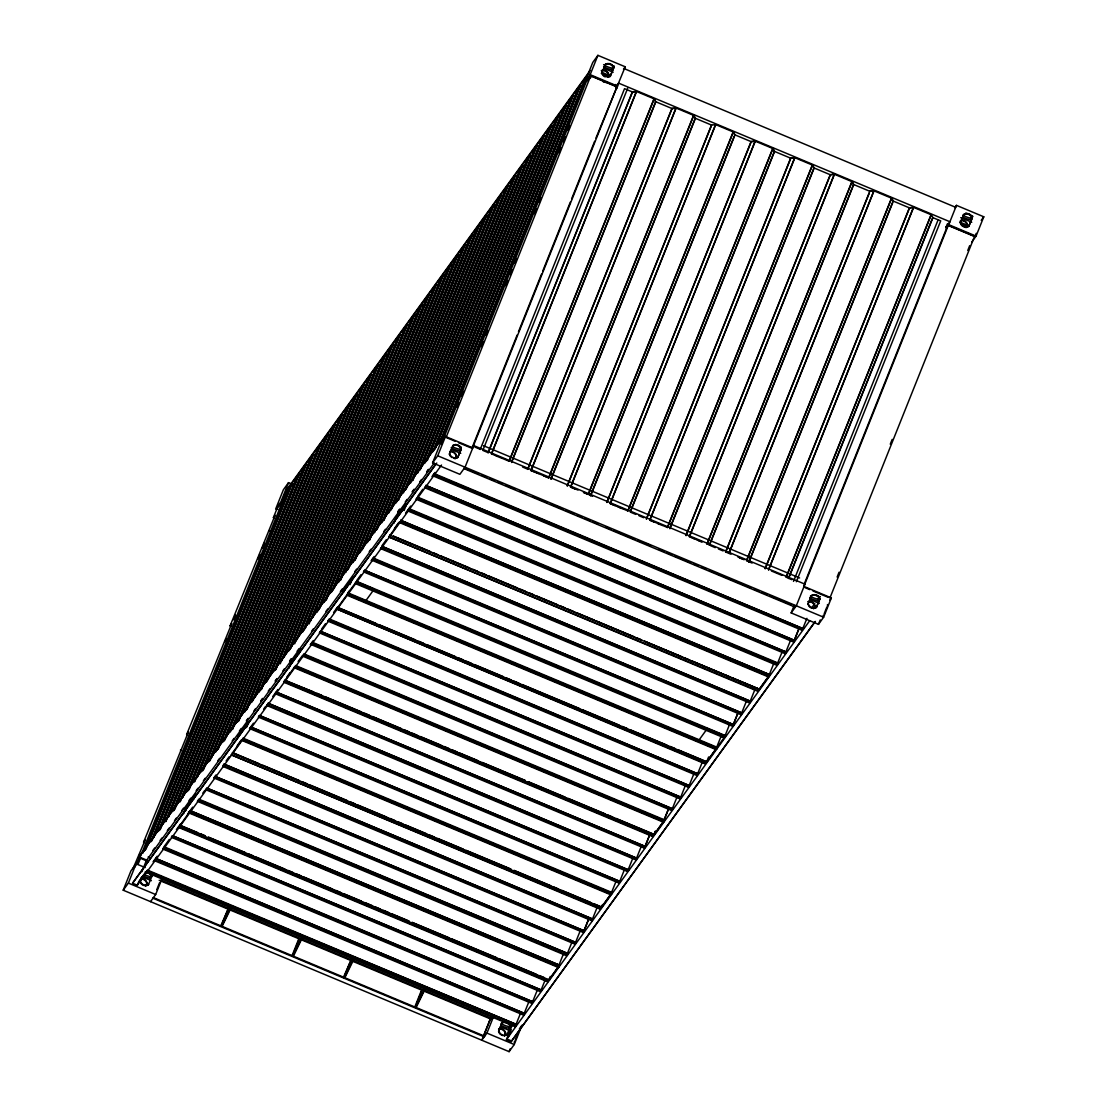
<?xml version="1.0" encoding="UTF-8"?>
<svg xmlns="http://www.w3.org/2000/svg" width="1107" height="1107" viewBox="0 0 1107 1107"><rect width="100%" height="100%" fill="white"/><g stroke="black" fill="none" stroke-linecap="round" stroke-linejoin="round"><path stroke-width="1.5" d="M827.441 605.557L827.483 604.56M519.404 1028.777L521.978 1025.207L514.257 1044.524L509.095 1051.65L123.209 890.208L130.93 870.891L136.092 863.778L145.197 867.584M132.688 869.41L145.252 839.881L143.578 842.192L144.533 842.593M143.578 842.192L188.301 732.239L186.626 734.55L187.581 734.937M186.626 734.55L231.778 623.532L230.104 625.842L231.059 626.244M230.104 625.842L275.076 515.308L273.401 517.619L274.342 518.007M273.401 517.619L276.805 509.082L281.731 502.287L286.893 489.377L590.1 70.585M123.209 890.208L128.37 883.095L136.092 863.778M434.262 462.947L146.276 860.72L138.596 857.51L443.091 436.628M233.619 619.851L235.542 615.049M257.917 559.09L259.841 554.303M262.387 547.91L264.31 543.108M288.526 482.652L280.804 501.969L275.643 509.095L283.364 489.778L288.526 482.652L291.556 483.925M226.119 640.441L226.52 639.459L225.579 639.043M139.8 857.136L135.054 866.809M140.769 855.794L287.156 489.82M137.974 864.484L140.755 857.538M142.858 853.193L144.782 848.377M143.882 851.38L289.633 486.955L291.528 484.34L294.517 484.326M144.851 849.885L289.328 488.685M145.128 850.37L291.528 484.34M441.527 465.023L137.31 885.213L132.563 883.22L436.047 463.736M146.069 848.917L291.833 484.492L294.822 484.479M151.092 841.417L296.842 477.006L298.738 474.391L301.727 474.363M151.41 841.541L297.174 477.117M152.974 838.815L298.738 474.391M153.928 837.349L299.042 474.529L302.031 474.516M141.89 871.693L146.276 860.72M158.301 831.468L304.051 467.043L305.947 464.428L309.24 464.553M159.27 829.973L303.747 468.759M137.31 885.213L138.555 882.099M144.782 866.546L146.636 861.883M159.546 830.458L305.947 464.428M160.501 829.005L306.252 464.58L304.383 467.154M140.644 882.971A5.466 5.272 35.9 0 1 139.994 881.324L141.627 877.256M139.994 881.324L141.931 876.841M165.51 821.505L311.261 457.08L313.156 454.465L316.45 454.603M165.842 821.615L311.593 457.191M168.043 817.284L313.156 454.465M168.347 817.436L313.461 454.617M172.72 811.542L318.484 447.117L320.366 444.502L323.659 444.64M173.688 810.061L318.166 448.847M173.965 810.532L320.366 444.502M174.92 809.079L320.67 444.654L318.802 447.242M145.681 886.098L147.065 882.957A5.466 5.272 35.9 0 0 141.156 878.626M179.929 801.593L325.693 437.168L327.575 434.553L330.868 434.677M180.261 801.703L326.012 437.279L327.88 434.705L182.766 797.51M143.273 875.858A6.255 1.564 21.8 0 0 150.123 878.1L150.746 876.578A6.255 1.564 21.8 0 1 144.74 874.751M182.461 797.372L327.575 434.553M143.301 885.254A5.466 5.272 35.9 0 0 148.352 884.825L151.922 876.26A5.466 5.272 35.9 0 0 149.403 872.731M187.138 791.63L332.903 427.205L334.798 424.59L338.078 424.714M188.107 790.135L332.584 428.921M188.398 790.619L334.798 424.59M189.339 789.166L335.089 424.742L333.235 427.316M172.471 835.702L541.572 990.115L540.437 991.692L171.322 837.279L172.471 835.702L541.572 990.115M194.348 781.667L340.112 417.242L342.008 414.627L345.287 414.765M194.68 781.777L340.444 417.367L342.312 414.779L197.184 777.598M196.88 777.446L342.008 414.627M183.637 813.714L186.197 807.335L195.51 794.452L193.6 799.24M185.63 810.822L187.152 807.017L186.197 807.335M201.557 771.704L347.321 407.293L349.217 404.678L352.496 404.802M202.526 770.223L347.653 407.404L349.521 404.816L203.757 769.24M202.816 770.693L349.217 404.678M156.779 889.641L159.491 882.846M150.524 901.638L155.672 894.511L162.217 878.169M208.766 761.754L354.531 397.33L356.426 394.715L359.706 394.839M209.749 760.26L354.863 397.441L356.731 394.867L211.617 757.686M189.269 812.33L179.708 825.822L548.74 980.221L550.276 976.402M210.026 760.744L356.426 394.715M215.976 751.791L361.74 387.367L363.636 384.752L366.929 384.876M216.958 750.297L362.072 387.478L363.94 384.904L218.176 749.328M217.871 749.176L363.636 384.752M223.199 741.828L368.949 377.404L370.845 374.789L374.138 374.927M224.168 740.348L369.281 377.529L371.149 374.941L226.036 737.76M224.444 740.818L370.845 374.789M206.926 788.115L576.027 942.527L574.879 944.119L205.777 789.692L206.926 788.115L576.027 942.527M230.408 731.879L376.159 367.455L378.054 364.84L381.043 364.812M231.377 730.385L376.491 367.566L378.359 364.992L381.348 364.964M232.29 729.264L378.054 364.84M232.595 729.402L378.359 364.992M215.339 776.491L584.441 930.918L583.292 932.495L214.191 778.083L215.339 776.491L584.441 930.918M237.618 721.916L383.368 357.492L385.264 354.877L388.253 354.849M238.586 720.422L383.7 357.603L385.568 355.029L388.557 355.001M238.863 720.906L385.264 354.877M241.091 716.243L385.568 355.029M224.084 764.121L592.951 919.156L224.084 764.121L223.06 765.546L592.176 919.959L593.2 918.547M244.827 711.953L390.577 347.529L392.473 344.914L395.462 344.9M245.796 710.459L390.909 347.653M246.723 709.338L392.473 344.914M247.027 709.49L392.777 345.066L395.766 345.052M236.856 739.504L238.766 734.716L248.093 721.847L245.533 728.226M252.036 701.99L397.787 337.566L399.682 334.964L402.671 334.937M253.005 700.51L398.119 337.69L399.987 335.103L402.976 335.089M254.568 697.77L399.682 334.964M255.509 696.317L399.987 335.103M259.246 692.041L405.01 327.617L406.892 325.001L409.881 324.974M260.214 690.547L405.328 327.727M261.141 689.426L406.892 325.001M261.446 689.578L407.196 325.154L410.185 325.126M246.889 726.925L248.798 722.138M266.455 682.078L412.219 317.654L414.101 315.038L417.09 315.025M267.424 680.584L412.537 317.764L414.405 315.191L417.394 315.163M268.987 677.858L414.101 315.038M269.942 676.405L414.405 315.191M251.095 727.105L620.197 881.532L619.048 883.109L249.947 728.697L251.095 727.105L620.197 881.532M274.315 670.51L419.428 307.691L421.324 305.075L424.299 305.062M274.633 670.634L419.761 307.815M275.56 669.5L421.324 305.075M275.864 669.652L421.629 305.228L424.604 305.214M259.495 715.496L628.596 869.922L627.461 871.5L258.346 717.087L259.495 715.496L628.596 869.922M280.237 663.771L426.638 297.741L428.534 295.126L431.509 295.099M281.842 660.671L426.97 297.852L428.838 295.278L431.813 295.251M283.406 657.945L428.534 295.126M284.361 656.479L428.838 295.278M288.733 650.598L433.847 287.778L435.743 285.163L438.718 285.136M289.065 650.708L434.179 287.889M268.157 703.263L637.009 858.299L268.157 703.263L266.759 705.463L635.861 859.89L637.009 858.299M289.979 649.588L435.743 285.163M290.92 648.135L436.047 285.315L439.022 285.288M294.656 643.845L441.056 277.815L442.952 275.2L445.941 275.186M296.275 640.745L441.389 277.926L443.257 275.352L446.246 275.339M297.838 638.019L442.952 275.2M276.418 692.124L645.519 846.551L644.371 848.128L275.269 693.715L276.418 692.124L645.519 846.551M298.779 636.567L443.257 275.352M302.502 632.277L448.266 267.852L450.162 265.251L453.15 265.223M303.484 630.796L448.598 267.977M288.789 668.49L291.335 662.111L300.661 649.228L298.738 654.016M304.397 629.662L450.162 265.251M305.352 628.209L450.466 265.389L453.455 265.376M309.074 623.933L455.475 257.903L457.371 255.288L460.36 255.26M310.693 620.833L455.807 258.014L457.675 255.44L460.664 255.413M312.257 618.107L457.371 255.288M313.198 616.654L457.675 255.44M316.934 612.365L462.684 247.94L464.58 245.325L467.569 245.311M317.903 610.87L463.017 248.051M318.816 609.749L464.58 245.325M319.771 608.297L464.885 245.477L467.874 245.45M324.143 602.402L469.894 237.977L471.79 235.362L474.778 235.348M325.112 600.921L470.226 238.102L472.094 235.514L475.083 235.5M326.039 599.786L471.79 235.362M326.344 599.939L472.094 235.514M331.353 592.453L477.103 228.028L478.999 225.413L481.988 225.385M332.321 590.958L477.435 228.139M333.249 589.837L478.999 225.413M334.189 588.37L479.303 225.551L482.292 225.537M338.562 582.49L484.326 218.065L486.208 215.45L489.197 215.422M339.531 580.995L484.008 219.781M340.458 579.874L486.208 215.45M340.762 580.026L486.513 215.602L484.645 218.176M320.476 631.267L689.578 785.693L688.443 787.271L319.328 632.858L320.476 631.267L689.578 785.693M345.771 572.527L491.536 208.102L493.418 205.487L496.406 205.473M347.39 569.427L491.854 208.213M347.667 569.911L493.418 205.487M348.608 568.458L493.722 205.639L496.711 205.625M352.981 562.564L498.745 198.139L500.641 195.524L503.616 195.51M353.949 561.083L498.427 199.869M354.877 559.948L500.641 195.524M355.181 560.1L500.931 195.676M341.994 594.279L343.917 589.491L353.23 576.622L350.047 584.593M348.068 592.882L717.184 747.308L705.311 763.955L336.459 608.919L705.56 763.346L725.583 735.685L356.482 581.272M343.613 592.3L344.872 589.173M360.19 552.614L505.954 188.19L507.85 185.575L510.825 185.547M361.809 549.515L506.286 188.301M362.086 549.999L507.85 185.575M363.027 548.546L508.155 185.727L511.13 185.699M367.399 542.651L513.164 178.227L515.059 175.612L518.034 175.598M368.368 541.157L512.845 179.943M369.295 540.036L515.059 175.612M369.6 540.188L515.364 175.764M374.609 532.688L520.373 168.264L522.269 165.649L525.548 165.787M376.228 529.589L520.705 168.389M376.505 530.073L522.269 165.649M377.459 528.62L522.573 165.801M381.818 522.739L527.582 158.315L529.478 155.7L532.771 155.824M220.694 926.047L229.177 906.661M382.801 521.245L527.264 160.031M221.192 926.255L227.419 910.687M383.714 520.124L529.478 155.7M384.018 520.262L529.783 155.838M364.646 570.271L733.747 724.698L732.599 726.275L363.497 571.862L364.646 570.271L733.747 724.698M389.041 512.776L534.792 148.352L536.687 145.737L539.981 145.861M390.646 509.677L535.124 148.463M390.923 510.161L536.687 145.737M391.878 508.708L536.992 145.889M396.251 502.813L542.001 138.389L543.897 135.774L547.19 135.912M397.219 501.319L541.697 140.105M398.133 500.198L543.897 135.774M398.437 500.35L544.201 135.926M403.46 492.85L549.21 128.426L551.106 125.811L554.399 125.949M405.065 489.764L549.542 128.55L551.411 125.963L406.297 488.782M405.342 490.235L551.106 125.811M393.926 523.265L396.486 516.886L405.799 504.003L403.252 510.382M769.503 675.312L757.894 691.349L388.778 536.923L758.143 690.726L769.752 674.689L400.651 520.276L769.752 674.689M410.669 482.901L556.42 118.477L558.315 115.861L561.609 115.986M411.638 481.407L556.115 120.193M412.565 480.286L558.315 115.861M412.869 480.438L558.62 116.014M417.879 472.938L563.629 108.514L565.525 105.898L568.818 106.023M419.484 469.838L563.961 108.624L565.829 106.051L420.715 468.87M419.774 470.323L565.525 105.898M404.083 510.521L406.006 505.733M425.088 462.975L570.852 98.551L572.734 95.935L576.027 96.074M426.057 461.481L570.534 100.28M426.984 460.36L572.734 95.935M427.288 460.512L573.039 96.088M432.934 451.407L578.062 88.602L579.943 85.986L583.237 86.111M433.266 451.531L578.38 88.712L580.248 86.125L435.134 448.944M434.83 448.805L579.943 85.986M439.507 443.063L585.271 78.639L587.167 76.023M440.475 441.568L585.603 78.749L587.457 76.175L441.707 440.6M804.042 586.475L831.357 597.905L823.636 617.222L818.474 624.348L791.159 612.918L796.32 605.792L804.969 584.164L473.699 445.567L465.051 467.209L459.889 474.322L432.588 462.906L440.309 443.589L445.471 436.462L472.772 447.892M441.402 440.448L592.743 62.476L597.905 55.35L625.22 66.78L595.94 138.071M441.347 444.018L586.046 82.222L590.792 75.677L617.069 86.664L472.357 448.46M432.588 462.906L437.735 455.78L445.471 436.462M457.177 407.376L459.087 402.574M461.647 396.181L463.57 391.366M481.503 346.546L483.427 341.745M485.987 335.338L487.91 330.536M505.83 285.717L507.753 280.915M510.313 274.508L512.237 269.707M514.797 263.3L516.72 258.498M534.653 213.679L536.563 208.877M539.137 202.47L541.046 197.669M558.98 152.849L560.903 148.034M563.463 141.641L565.386 136.839M567.946 130.432L569.87 125.631M585.022 81.793L590.169 74.667L597.905 55.35M590.792 75.677L446.079 437.473L455.351 441.347M450.535 456.375A5.466 5.272 35.9 0 1 449.373 454.022L452.929 445.457A5.466 5.272 35.9 0 1 461.301 448.944L457.731 457.523A5.466 5.272 35.9 0 1 453.524 458.229M602.457 74.543A5.466 5.272 35.9 0 1 601.807 72.91L605.363 64.331A5.466 5.272 35.9 0 1 613.735 67.831L610.165 76.411A5.466 5.272 35.9 0 1 609.404 76.826M455.046 458.782L456.444 455.655A5.466 5.272 35.9 0 0 449.663 451.462M455.351 458.381L456.444 455.655M607.785 77.255L608.878 74.543A5.466 5.272 35.9 0 0 602.969 70.198M451.172 447.685A6.255 1.564 21.8 0 0 459.502 450.784L460.125 449.262A6.255 1.564 21.8 0 1 452.472 446.591M603.606 66.572A6.255 1.564 21.8 0 0 611.936 69.672L614.053 66.074M457.731 457.523L461.301 448.944M610.165 76.411L613.735 67.831M615.34 85.737L615.824 84.506M472.357 447.034L517.177 334.978M518.463 331.768L541.517 274.135M542.79 270.938L570.326 202.097M571.613 198.9L594.653 141.267M616.405 88.975L617.761 85.723M480.217 449.484L624.528 88.671L632.512 92.006L636.525 91.577L491.577 453.995M483.136 449.65L627.669 88.311M488.035 452.652L632.346 91.839L636.359 91.424L654.209 98.883L655.884 101.692L511.572 462.505M488.201 452.818L632.512 92.006M636.359 91.424L491.411 453.842L497.361 456.333M291.971 955.867L298.821 938.736L229.619 909.788M292.483 956.088L299.333 938.957M508.985 461.287L653.946 98.869L655.621 101.678L672.087 108.569L676.1 108.14L531.152 470.558M654.209 98.883L509.248 461.301L501.817 458.187M511.946 460.886L655.621 101.678M527.61 469.216L671.921 108.403L675.948 107.974L693.785 115.446L695.473 118.255L551.161 479.068M527.776 469.382L672.087 108.569M675.948 107.974L530.986 470.392L538.417 473.505M343.433 977.398L351.915 958.012M343.931 977.606L350.158 962.038M693.785 115.446L548.837 477.864L541.392 474.751M550.885 479.04L695.21 118.228L693.522 115.432L548.56 477.837L543.758 475.899M567.185 485.779L711.51 124.966L715.689 124.704L570.728 487.122M567.351 485.931L711.026 126.724M578.006 490.069L570.562 486.955L715.523 124.538L733.374 132.01L588.412 494.428L583.956 492.56M590.474 495.604L734.149 136.396M590.737 495.618L735.048 134.805L733.374 132.01M606.774 502.329L751.086 141.516L755.099 141.101L772.949 148.559L774.637 151.368L630.312 512.181M606.94 502.495L751.252 141.682L755.265 141.253L610.317 503.671L615.063 505.664M755.099 141.101L610.151 503.519L620.557 507.864M414.71 1007.218L421.559 990.087L352.358 961.139M415.222 1007.425L422.071 990.295M627.724 510.964L772.686 148.546L774.36 151.355L790.827 158.246L794.854 157.817L649.892 520.235L654.638 522.227M772.949 148.559L627.987 510.977L623.532 509.109M630.686 510.562L774.36 151.355M646.35 518.892L790.661 158.08L794.688 157.651L812.524 165.123L814.212 167.932L669.901 528.745M646.516 519.058L790.827 158.246M794.688 157.651L649.726 520.069L660.132 524.427M667.313 527.513L812.261 165.109L813.949 167.904L830.416 174.795L833.087 174.519M812.524 165.123L667.576 527.541L663.107 525.673M670.275 527.112L813.949 167.904M490.443 1018.592L481.78 1040.22L486.942 1033.108L493.487 1016.752M482.97 1037.591L490.443 1018.91L423.663 990.973M484.52 1036.152L484.229 1036.844L152.974 898.247L153.25 897.556L484.52 1036.152L483.067 1038.145M685.925 535.456L830.25 174.643L834.263 174.214L852.113 181.686L853.788 184.482L709.476 545.294M686.091 535.608L830.416 174.795M689.315 536.632L834.263 174.214M834.429 174.38L689.467 536.798L694.227 538.777M502.135 1022.771L498.579 1031.35L502.135 1022.771A5.466 5.272 35.9 0 1 505.47 1021.927M504.252 1036.11L505.636 1032.969A5.466 5.272 35.9 0 0 498.87 1028.777M504.557 1035.695L505.636 1032.969M501.07 1025.442A6.255 1.564 21.8 0 0 508.694 1028.112L510.825 1024.501M505.346 1035.543A5.466 5.272 35.9 0 0 506.937 1034.837L510.493 1026.272A5.466 5.272 35.9 0 0 508.694 1023.283M815.389 621.428L511.171 1041.618L506.425 1039.625L512.638 1024.072M508.03 1037.66L511.171 1029.828M706.889 544.077L851.85 181.659L853.525 184.468L869.991 191.359L872.676 191.082M707.152 544.104L852.113 181.686M147.397 870.06L516.499 1024.473L147.148 870.683L145.999 872.261L515.101 1026.687L520.581 1013.126M709.213 545.281L853.525 184.468M511.171 1041.618L814.655 622.134M154.413 860.651L523.514 1015.064L528.98 1001.517M509.095 1051.65L510.285 1048.675M524.663 1013.486L155.796 858.451L524.663 1013.486L523.514 1015.064M515.35 1039.653L518.076 1032.859M164.21 846.827L533.062 1001.877L163.961 847.45L162.812 849.027L531.927 1003.454L537.393 989.907M540.437 991.692L545.267 979.75M178.49 827.386L547.605 981.798L559.464 965.138L190.349 810.725L559.464 965.138M563.698 953.252L558.066 967.338L188.965 812.925M725.514 552.006L869.825 191.193L873.838 190.778L891.688 198.236L893.377 201.045L749.052 561.858M725.68 552.172L869.355 192.964M198.762 799.102L567.863 953.528L198.513 799.724L197.364 801.302L566.48 955.728L571.945 942.182M728.89 553.196L873.838 190.778M729.056 553.348L874.004 190.93M574.879 944.119L580.525 930.032M583.292 932.495L588.301 919.972M214.55 777.294L583.666 931.72L588.758 918.948M222.701 766.321L591.802 920.747L597.434 906.661M600.423 908.57L231.072 754.766L600.174 909.179L612.033 892.533L242.931 738.106M602.568 904.474L601.322 907.602L232.207 753.189M616.115 881.186L610.635 894.733L241.534 740.306M600.174 909.179L612.033 892.533M746.464 560.64L891.426 198.222L893.1 201.031L909.567 207.922L912.251 207.632M746.741 560.654L891.688 198.236M619.048 883.109L624.68 869.023M748.789 561.844L892.463 202.636M627.461 871.5L632.927 857.953M635.861 859.89L641.493 845.803M644.371 848.128L649.38 835.605M275.643 692.927L644.744 847.353L649.851 834.581M283.641 682.147L652.743 836.574L664.601 819.913L295.5 665.501M655.289 831.343L654.016 834.54L528.33 781.957M655.413 831.177L653.891 834.982L284.79 680.57M668.849 808.027L663.218 822.114L294.102 667.701M668.683 808.567L663.577 821.325L294.476 666.912M652.743 836.574L664.601 819.913M765.089 568.569L909.401 207.756L913.427 207.327L931.278 214.8L932.952 217.609L788.641 578.421M765.255 568.735L909.567 207.922M303.913 653.877L672.765 808.913L303.664 654.5L302.515 656.077L671.617 810.504L677.249 796.417M768.466 569.745L913.427 207.327M768.632 569.911L913.593 207.493M312.312 642.268L681.179 797.303L312.063 642.89L310.929 644.468L680.03 798.894L685.662 784.794M688.443 787.271L693.909 773.724M329.236 618.896L698.088 773.931L328.987 619.519L327.838 621.096L696.953 775.523L702.585 761.436M708.618 756.967L706.46 762.377L337.358 607.951L336.21 609.542M721.418 735.422L715.786 749.508L346.671 595.082M786.053 577.19L931.001 214.786M786.316 577.217L931.278 214.8M355.084 583.472L724.199 737.885L729.831 723.798M724.199 737.885L725.583 735.685M789.014 576.789L932.689 217.581L940.715 220.86L796.348 581.742M732.599 726.275L738.231 712.188M363.857 571.074L732.972 725.486L738.078 712.728M793.498 581.369L938.03 220.03M373.294 558.039L742.16 713.074L373.045 558.661L371.897 560.239L741.012 714.665L746.644 700.579M380.421 548.491L749.522 702.903L754.988 689.357M750.671 701.326L381.804 546.291L750.671 701.326L749.522 702.903M759.277 689.149L389.927 535.345M791.159 612.918L794.134 605.487M946.139 226.921L947.509 223.683M804.263 584.026L947.052 227.032L946.291 226.7M803.627 587.056L948.339 225.261L974.617 236.248L829.904 598.043M946.181 228.236L948.754 224.679L956.476 205.362L983.791 216.792L976.07 236.109L971.766 242.046M773.835 663.342L768.355 676.889L399.253 522.476M407.653 510.853L776.768 665.279L782.4 651.193M776.768 665.279L778.166 663.079L409.05 508.653M417.464 497.043L786.316 652.078L417.214 497.666L416.066 499.243L785.167 653.67L790.647 640.109M808.207 604.879A5.466 5.272 35.9 0 1 807.944 604.035L811.514 595.469A5.466 5.272 35.9 0 1 819.872 598.956L816.302 607.535A5.466 5.272 35.9 0 1 814.724 608.227M962.896 226.437A5.466 5.272 35.9 0 1 960.378 222.922L963.948 214.343A5.466 5.272 35.9 0 1 972.306 217.844L968.75 226.423A5.466 5.272 35.9 0 1 963.699 226.852M424.479 487.633L793.581 642.046L798.59 629.523M424.839 486.845L793.954 641.257L799.06 628.499M794.729 640.469L425.877 485.433L794.729 640.469L793.581 642.046M434.387 473.671L803.239 628.707L434.138 474.294L432.989 475.872L802.091 630.298L806.934 618.343M813.631 608.808L815.015 605.667A5.466 5.272 35.9 0 0 808.248 601.475M966.065 227.682L967.449 224.555A5.466 5.272 35.9 0 0 960.682 220.362M813.922 608.393L815.015 605.667M966.369 227.267L967.449 224.555M819.969 596.535L818.087 600.81L819.595 598.735M962.882 217.027A6.255 1.564 21.8 0 0 970.507 219.684L972.638 216.086M816.302 607.535L819.872 598.956M968.75 226.423L972.306 217.844M837.127 577.051L839.051 572.25M890.277 444.184L892.2 439.382M967.753 250.473L969.677 245.671M818.474 624.348L820.259 619.892M824.189 613.707L826.901 606.913M514.81 1041.023L514.16 1042.434M976.277 233.342L975.682 234.601M221.621 926.158L230.616 907.629M222.12 926.365L231.128 907.837M292.898 955.978L301.893 937.449M293.41 956.199L302.405 937.657M344.36 977.509L354.102 957.43M344.858 977.716L354.614 957.638M415.637 1007.328L425.392 987.25M416.149 1007.55L425.891 987.458M823.539 615.132L822.999 616.198M589.381 72.384L286.173 491.162L287.128 491.563M289.965 487.08L291.833 484.492M590.114 78.306L591.581 76.286L615.962 86.484M605.363 64.331L605.072 64.746A5.466 5.272 35.9 0 1 613.43 68.247M601.807 72.91L602.111 72.495A5.466 5.272 35.9 0 0 610.469 75.996M611.936 69.686L614.205 66.558M608.878 74.543L608.573 74.958A5.466 5.272 35.9 0 0 601.807 70.765M623.49 69.146L625.22 66.78M615.672 87.287L618.661 83.163L949.931 221.746L945.945 227.253M224.859 641.742L226.52 639.459M138.596 857.51L442.814 437.334M246.321 720.851L248.12 718.388M260.754 700.939L262.539 698.462M275.173 681.013L276.958 678.549M291.376 658.623L289.591 661.1L291.708 658.748M397.745 511.711L399.544 509.234M412.164 491.799L413.963 489.322M426.596 471.873L428.381 469.41M152.891 850.467L154.717 847.962M160.1 840.517L161.926 837.999M167.309 830.554L169.136 828.05M174.532 820.591L176.345 818.087M181.742 810.642L183.554 808.124M188.951 800.679L190.764 798.175M196.16 790.716L197.973 788.212M203.37 780.753L205.182 778.249M217.788 760.841L219.601 758.337M232.207 740.915L234.02 738.411M239.416 730.966L241.243 728.461M246.626 721.003L248.452 718.498M253.849 711.04L255.662 708.535M261.058 701.091L262.871 698.572M268.268 691.128L270.08 688.623M275.477 681.165L277.29 678.66M282.686 671.202L284.499 668.697M297.105 651.29L298.918 648.785M311.524 631.377L313.336 628.859M325.942 611.451L327.769 608.947M340.375 591.539L342.188 589.021M354.793 571.613L356.606 569.109M369.212 551.701L371.025 549.197M383.631 531.775L385.444 529.271M398.05 511.863L399.862 509.358M405.259 501.9L407.085 499.395M412.468 491.951L414.295 489.432M419.678 481.988L421.504 479.483M426.901 472.025L428.713 469.52M245.38 726.704L247.248 724.13M399.364 514.008L401.232 511.434M132.563 883.22L436.781 463.03M452.929 445.457L452.638 445.858A5.466 5.272 35.9 0 1 460.996 449.359M138.901 881.407L144.989 873.008M153.098 861.799L157.166 856.209M164.251 846.398L169.329 839.397M176.428 829.586L180.483 823.982M187.581 814.185L192.646 807.183M202.789 793.179L204.823 790.37M213.942 777.764L215.976 774.969M226.119 760.966L229.163 756.759M237.272 745.551L241.326 739.946M249.435 728.752L253.489 723.148M263.632 709.144L265.666 706.335M272.765 696.538L277.829 689.523M286.962 676.917L290.006 672.724M298.115 661.516L302.169 655.911M310.278 644.703L313.323 640.51M321.445 629.302L325.5 623.698M333.608 612.489L337.663 606.899M347.806 592.882L349.826 590.086M356.924 580.276L360.993 574.671M371.122 560.668L374.166 556.475M382.289 545.267L386.343 539.663M394.452 528.454L398.506 522.85M405.605 513.053L410.683 506.051M417.768 496.24L422.846 489.239M431.965 476.633L435.009 472.44M350.656 589.311L356.233 581.881L725.334 736.307M388.778 536.923L390.051 534.889M232.276 753.203L241.589 740.334M337.414 607.978L346.74 595.109M389.996 535.373L399.558 521.881L769.31 676.571M449.373 454.022L449.677 453.607A5.466 5.272 35.9 0 0 458.035 457.108M150.123 878.1L152.392 874.987M459.502 450.798L461.01 448.709M147.065 882.957L146.761 883.372A5.466 5.272 35.9 0 0 140.852 879.041M151.922 876.26L151.617 876.675A5.466 5.272 35.9 0 0 148.31 872.745M148.352 884.825L148.656 884.41A5.466 5.272 35.9 0 1 140.298 880.923M472.011 447.92L473.699 445.567M364.895 601.987L374.221 589.118L356.246 581.59M954.76 207.742L956.476 205.362M963.948 214.343L963.644 214.758A5.466 5.272 35.9 0 1 972.001 218.259M960.378 222.922L960.682 222.507A5.466 5.272 35.9 0 0 969.04 226.008M970.521 219.698L972.776 216.571M981.217 220.348L983.791 216.792M489.515 1020.903L492.089 1017.347M698.06 741.372L707.373 728.489L725.348 736.017M811.514 595.469L811.21 595.884A5.466 5.272 35.9 0 1 819.567 599.371M807.944 604.035L808.248 603.619A5.466 5.272 35.9 0 0 816.606 607.12M811.735 607.757L814.766 603.564M817.81 599.371L819.83 596.576M508.708 1028.112L510.964 1024.999A6.255 1.564 21.8 0 0 510.493 1024.598M510.493 1026.272L510.202 1026.687A5.466 5.272 35.9 0 0 501.831 1023.186M506.937 1034.837L507.227 1034.422A5.466 5.272 35.9 0 1 498.87 1030.935M516.499 1024.473L515.475 1025.898L146.373 871.472M524.912 1012.863L523.874 1014.275L154.772 859.862M533.311 1001.254L532.287 1002.665L163.186 848.253M541.821 989.492L540.797 990.917L171.696 836.491M567.863 953.528L566.839 954.94L197.738 800.527M576.277 941.905L575.253 943.33L206.151 788.904M583.666 931.72L584.69 930.295M620.446 880.909L619.422 882.334L250.307 727.908M628.845 869.299L627.821 870.711L258.72 716.298M637.258 857.69L636.234 859.101L267.133 704.689M644.744 847.353L645.768 845.928M673.014 808.304L671.991 809.715L302.889 655.302M681.428 796.68L680.404 798.105L311.288 643.679M689.827 785.071L688.803 786.496L319.702 632.069M698.337 773.323L697.313 774.734L328.212 620.321M732.972 725.486L733.996 724.075M742.41 712.465L741.372 713.877L372.27 559.464M750.92 700.703L749.896 702.115L380.78 547.702M778.166 663.079L777.128 664.491L408.026 510.078M786.565 651.456L785.541 652.881L416.44 498.454M793.954 641.257L794.978 639.846M803.488 628.098L802.464 629.509L433.349 475.083M515.101 1026.687L516.249 1025.096M531.927 1003.454L533.062 1001.877M547.605 981.798L559.215 965.761M566.48 955.728L567.628 954.137M591.802 920.747L592.951 919.156M671.617 810.504L672.765 808.913M680.03 798.894L681.179 797.303M696.953 775.523L698.088 773.931M741.012 714.665L742.16 713.074M785.167 653.67L786.316 652.078M802.091 630.298L803.239 628.707M506.425 1039.625L809.618 620.847M829.641 600.285L831.357 597.905M603.412 82.029L606.581 82.555M624.431 68.745L955.701 207.327M603.73 68.316L613.167 72.259M960.738 217.664L971.752 222.272M601.724 72.259L609.127 75.359M959.644 221.995L968.542 225.717M601.295 73.325L608.712 76.425M960.71 223.683L966.632 226.16M695.21 118.228L711.663 125.119M751.252 141.682L734.785 134.791L733.097 131.982L588.149 494.4L583.403 492.421M590.169 74.667L617.485 86.097M948.754 224.679L976.07 236.109M949.128 225.87L973.51 236.068M615.783 88.435L616.557 88.754M483.468 445.706L799.6 577.965M692.276 537.877L701.201 541.614M737.816 556.918L742.271 558.786M771.441 570.991L781.86 575.349M474.903 447.09L479.677 449.082M482.846 450.424L487.62 452.417M496.323 455.987L501.07 457.966M522.601 467.043L527.375 469.05M530.557 470.378L535.318 472.371M535.899 472.551L540.645 474.529M570.492 487.08L575.211 489.059M589.367 494.981L592.522 496.296M618.232 506.992L622.978 508.971M630.99 512.389L635.764 514.395M638.947 515.724L643.721 517.716M657.807 523.542L662.553 525.534M697.382 540.105L702.142 542.098M710.542 545.668L715.26 547.647M718.401 548.961L723.12 550.94M726.261 552.255L730.98 554.233M739.393 557.748L744.153 559.741M747.336 561.069L752.11 563.062M787.091 577.702L791.865 579.694M458.45 442.648L470.821 447.823M805.176 587.706L809.812 589.644M812.912 590.93L828.368 597.406M451.296 449.428L460.733 453.372M809.867 599.441L819.318 603.398M437.735 455.78L823.636 617.222M556.517 506.134L561.291 508.127M644.025 542.734L648.785 544.741M478.611 473.921L464.303 467.929L464.027 468.621L795.296 607.217M481.794 475.249L486.568 477.242M489.751 478.57L494.511 480.563M497.693 481.891L502.467 483.897M505.65 485.226L515.184 489.211M519.958 491.204L526.309 493.874M532.675 496.531L547.342 502.661M550.483 503.976L555.202 505.954M558.343 507.269L563.062 509.248M566.203 510.562L574.076 513.856M577.217 515.17L581.936 517.135M585.077 518.45L589.796 520.428M592.951 521.743L597.669 523.722M606.055 527.236L610.829 529.229M614.011 530.557L634.712 539.22M637.895 540.548L642.683 542.555M645.865 543.883L650.639 545.876M659.066 549.404L663.785 551.383M666.926 552.697L671.645 554.676M674.8 555.991L690.519 562.564M693.674 563.878L698.392 565.857M701.534 567.171L706.252 569.15M709.393 570.465L726.69 577.702M728.793 578.574L751.058 587.886M754.227 589.228L759.001 591.221M762.183 592.549L766.957 594.542M770.126 595.87L790.799 604.519M408.801 509.275L777.917 663.688M396.486 516.886L397.192 517.177M399.613 521.688L768.728 676.1M393.414 536.079L430 551.383M433.183 552.725L437.957 554.718M441.14 556.046L469.769 568.029M472.952 569.358L477.726 571.35M480.908 572.679L485.682 574.685M488.865 576.014L517.495 587.997M520.677 589.325L525.451 591.318M528.634 592.646L533.408 594.653M536.591 595.981L557.264 604.63M560.446 605.958L565.22 607.951M568.403 609.293L573.177 611.285M576.346 612.614L593.85 619.934M597.033 621.262L633.619 636.567M636.802 637.909L641.576 639.901M644.758 641.23L681.345 656.534M684.527 657.862L689.287 659.869M692.47 661.197L721.114 673.181M724.282 674.509L729.056 676.502M732.239 677.83L757.686 688.485M393.234 536.231L641.437 640.054M644.606 641.396L757.575 688.651M281.731 502.287L282.672 502.689M276.805 509.082L277.76 509.483M268.863 530.807L269.817 531.208M355.458 582.683L724.559 737.11M343.917 589.491L344.623 589.796M347.819 593.504L716.935 747.917M347.045 594.293L716.146 748.719M346.989 594.487L716.741 749.19M339.254 608.034L375.84 623.338M379.023 624.666L415.609 639.971M418.792 641.299L423.566 643.305M426.748 644.634L455.378 656.617M458.561 657.945L463.335 659.938M466.517 661.266L471.291 663.259M474.474 664.601L503.104 676.571M506.286 677.913L511.06 679.906M514.229 681.234L519.003 683.227M522.186 684.555L579.459 708.522M582.642 709.85L619.228 725.154M622.397 726.483L627.171 728.489M630.353 729.817L666.94 745.122M670.122 746.45L674.896 748.443M678.079 749.785L706.709 761.754M339.074 608.172L706.584 761.92M291.335 662.111L292.054 662.401M295.251 666.11L664.352 820.536M664.172 821.795L294.42 667.106L284.845 680.597L313.724 691.958M316.906 693.286L321.68 695.279M324.863 696.621L361.449 711.926M364.632 713.254L369.406 715.247M372.589 716.575L401.218 728.558M404.401 729.887L409.175 731.879M412.358 733.221L417.118 735.214M420.3 736.542L440.987 745.191M444.17 746.533L448.944 748.526M452.113 749.854L456.887 751.847M460.069 753.175L477.574 760.495M482.348 762.502L525.285 780.463M528.468 781.791L565.054 797.109M568.237 798.438L604.823 813.742M608.006 815.07L612.78 817.063M615.962 818.405L652.549 833.709M525.147 780.629L284.914 680.113L283.89 681.538L652.992 835.951M238.766 734.716L239.472 735.02M242.682 738.729L611.784 893.141M241.907 739.518L611.009 893.944M241.838 739.711L611.604 894.414M234.117 753.258L259.564 763.899M262.746 765.241L299.333 780.546M302.515 781.874L307.289 783.867M310.472 785.195L347.058 800.499M350.227 801.842L355.001 803.834M358.184 805.163L386.813 817.146M389.996 818.474L394.77 820.467M397.953 821.795L402.727 823.802M405.909 825.13L426.582 833.779M429.765 835.107L434.539 837.113M437.722 838.442L463.169 849.083M466.351 850.411L510.894 869.05M514.077 870.379L550.663 885.683M553.846 887.025L558.62 889.018M561.803 890.346L590.432 902.33M593.615 903.658L601.571 906.979M233.923 753.397L510.756 869.216M513.939 870.545L601.447 907.145M180.427 750.048L181.382 750.449M189.325 812.137L558.44 966.549M188.494 812.012L559.021 967.02M179.943 825.199L197.447 832.519M200.63 833.848L205.404 835.854M208.586 837.183L245.173 852.487M248.355 853.815L253.116 855.822M256.298 857.15L284.942 869.12M288.111 870.462L292.885 872.454M296.067 873.783L300.841 875.775M304.024 877.118L332.654 889.087M335.836 890.415L340.61 892.422M343.793 893.75L361.283 901.07M366.057 903.063L372.422 905.734M375.605 907.062L380.379 909.055M383.562 910.383L388.336 912.376M391.518 913.718L409.009 921.038M412.191 922.366L448.778 937.671M451.96 938.999L496.503 957.638M499.686 958.966L536.272 974.271M539.455 975.599L544.215 977.606M548.989 979.598L549.709 979.889M179.763 825.338L205.224 835.993M208.407 837.321L408.87 921.19M412.053 922.518L548.878 979.764M178.739 826.763L547.84 981.176M148.227 856.887L149.182 857.275M139.039 855.393L139.994 855.794M138.873 856.818L147.259 860.333M160.709 880.12L229.08 908.722M229.592 908.93L300.371 938.542M300.869 938.75L351.818 960.073M352.33 960.281L423.109 989.893M423.607 990.101L491.978 1018.703M159.173 880.314L227.544 908.916M300.924 939.622L350.282 960.267M141.917 876.73L151.355 880.688M500.502 1026.743L509.94 1030.7M508.75 1039.791L511.448 1040.926M128.37 883.095L155.672 894.511M486.942 1033.108L514.257 1044.524M450.231 451.725A5.466 5.272 35.9 0 1 456.139 456.07M451.891 457.537A5.466 5.272 35.9 0 1 451.172 457.011M455.6 444.474A6.255 1.564 21.8 0 1 460 446.412M460.692 446.854A6.255 1.564 21.8 0 1 461.287 447.27M960.378 220.777A5.466 5.272 35.9 0 1 967.144 224.97M971.13 218.162A6.255 1.564 21.8 0 1 962.799 215.062M965.719 213.097A6.255 1.564 21.8 0 1 970.23 214.883M971.019 215.311A6.255 1.564 21.8 0 1 971.711 215.754M601.281 70.627A5.466 5.272 35.9 0 1 602.097 70.35M605.114 76.84A5.466 5.272 35.9 0 1 602.983 75.262M612.545 68.15A6.255 1.564 21.8 0 1 603.633 64.621M608.961 63.68A6.255 1.564 21.8 0 1 612.434 65.299M613.126 65.728A6.255 1.564 21.8 0 1 613.721 66.157M807.944 601.89A5.466 5.272 35.9 0 1 814.71 606.082M812.109 608.241A5.466 5.272 35.9 0 1 808.608 605.667M818.682 599.274A6.255 1.564 21.8 0 1 810.366 596.175M818.073 600.81A6.255 1.564 21.8 0 1 809.743 597.697M816.039 595.179A6.255 1.564 21.8 0 1 818.585 596.424M145.142 872.053A5.466 5.272 35.9 0 1 147.771 872.053M145.709 872.33A5.466 5.272 35.9 0 1 147.466 872.468M142.512 884.853A5.466 5.272 35.9 0 1 141.17 883.69M146.235 871.776A6.255 1.564 21.8 0 1 148.089 872.468M148.988 872.869A6.255 1.564 21.8 0 1 151.313 874.156M498.565 1029.192A5.466 5.272 35.9 0 1 505.346 1033.384M502.73 1035.543A5.466 5.272 35.9 0 1 501.084 1034.865M500.364 1034.339A5.466 5.272 35.9 0 1 498.828 1032.181M509.317 1026.576A6.255 1.564 21.8 0 1 500.987 1023.477M506.66 1022.481A6.255 1.564 21.8 0 1 507.56 1022.882M508.417 1023.297A6.255 1.564 21.8 0 1 509.898 1024.169"/></g></svg>
